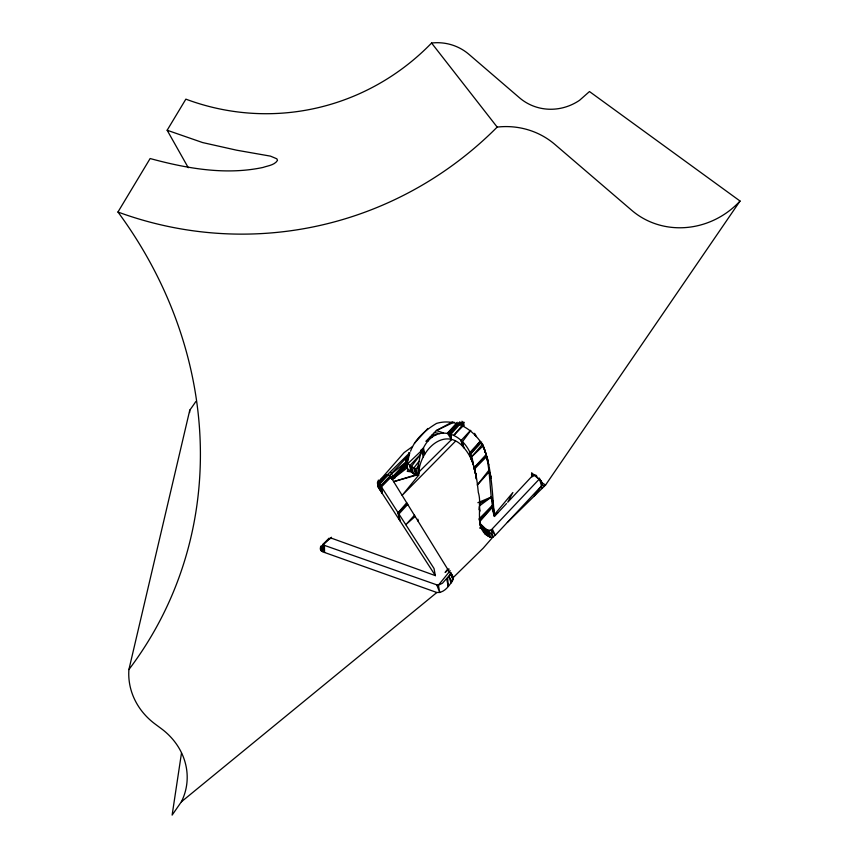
<?xml version="1.0" encoding="UTF-8"?>
<svg xmlns="http://www.w3.org/2000/svg" width="858" height="858" viewBox="0 0 858 858"><rect width="100%" height="100%" fill="white"/><g stroke="black" fill="none" stroke-linecap="round" stroke-linejoin="round"><path stroke-width="1.29" d="M452.456 575.225L453.078 579.579C449.592 585.349 444.455 593.168 436.851 592.503L324.56 552.477L321.428 551.018L320.452 549.27L322.919 545.098L328.196 539.575L330.555 538.341L332.325 538.502L435.371 575.632L378.41 487.494L378.7 480.308M320.506 546.954L320.452 549.27L320.71 546.911M541.205 480.727L542.256 484.502L541.505 485.918L495.281 535.285L492.996 536.947L490.272 537.183C472.908 529.987 482.85 506.199 478.314 492.438C476.791 477.563 474.892 461.454 465.25 449.356C445.656 423.402 418.243 451.083 418.725 475.118L413.695 473.788L406.842 468.125L406.038 457.968M406.842 468.125L405.952 459.856L406.842 468.125L392.278 479.408L452.981 577.788L483.279 548.09L492.996 536.947L491.141 530.04L539.521 478.861L542.031 482.85L545.581 485.006L740.046 201.04L589.478 91.549L579.568 100.289A50.922 48.895 -47.6 0 1 519.498 97.791L468.972 54.365A49.979 48.906 -44.7 0 0 431.585 43.039A244.251 235.585 86.5 0 1 185.864 99.142L167.149 130.244L188.277 167.728M383.397 478.399L381.381 478.528L380.727 481.338L378.635 484.105L378.946 481.306L380.727 481.338L409.856 452.649L406.896 464.628L392.278 479.408L389.382 475.579L387.162 475.246M181.499 753.013L172.126 815.1L181.37 801.801L436.851 592.503M406.51 462.022L409.856 465.562L415.09 468.597L415.83 474.806L393.661 481.638L417.31 474.946L416.838 468.382L418.082 466.334L421.224 450.01L423.498 447.983L424.721 454.075L422.619 449.581C437.001 418.136 470.506 436.701 473.262 464.489L471.149 457.314L482.593 444.154M181.37 801.801A68.855 61.057 8.5 0 0 161.325 728.656L155.148 724.066A70.077 63.438 6.2 0 1 128.915 669.54L189.768 410.167A281.349 264.682 33.5 0 0 195.828 401.533M410.542 451.222C415.079 438.835 425.675 429.922 436.529 423.423C455.544 417.653 474.077 429.783 483.247 446.128C492.02 468.339 492.149 492.867 494.444 516.484L506.52 503.539M321.192 545.656L322.715 551.758L322.608 544.744L436.754 584.834L438.395 585.167L442.471 583.226L451.233 573.305L452.981 577.788M408.333 469.423L407.218 471.353L410.918 471.814L409.856 465.562L420.946 453.893L411.304 466.655L412.387 472.93L409.856 465.562M128.915 669.54A429.386 387.323 28.8 0 0 117.954 212.023L150.129 158.537C186.594 168.436 225.386 175.407 262.913 167.471C267.857 165.712 274.517 165.229 277.509 160.382L276.855 158.816L270.474 156.135L236.669 150.204L202.617 142.567L167.149 130.244M451.094 583.065L448.981 576.522L451.233 573.305L453.078 579.579L450.579 574.442M472.758 463.138L471.149 457.314L483.193 445.806C491.795 467.835 488.492 492.256 494.294 514.789L512.87 492.513L507.721 502.252L533.601 474.517M533.966 496.364L541.505 485.918L539.521 478.861L542.256 484.502L544.069 486.486M377.938 482.207L379.59 489.307L378.646 482.55L380.169 480.501M470.763 430.523L462.29 441.902L463.931 447.93L461.068 440.572L470.581 430.319M480.008 441.398L469.508 452.927L471.879 460.8L470.152 454.643L480.115 441.452M447.951 568.747L445.12 572.479L449.163 569.047M418.983 461.368L413.738 468.125L415.83 474.806M477.348 484.931L488.878 470.27L490.797 476.576L489.049 471.932L477.359 485.038M450.225 570.677L438.395 585.167L439.746 592.567L436.754 584.834M463.964 423.155L454.032 435.124L464.157 424.839M386.894 475.053L379.493 483.869L380.502 490.712L378.646 482.55L386.626 474.646M406.756 502.702L398.133 512.73L399.067 519.444M479.676 521.739L492.267 507.26L494.144 513.052L492.117 505.48L479.193 518.972L479.386 520.452L492.267 507.26L479.193 518.972M377.52 482.239L377.949 486.078L377.477 482.979L404.118 452.584L412.516 446.546M461.186 422.726L451.136 434.009L451.458 439.682L419.519 471.364L418.082 466.334L419.176 472.908L417.31 474.946L415.09 468.597L416.838 468.382M414.403 443.339L427.82 428.464M457.282 422.308L447.479 433.151L451.458 439.682L449.313 433.58L458.901 422.94M418.725 475.118L402.145 495.366L455.48 441.205M460.918 422.833L461.572 425.16L464.146 422.318L457.882 423.53L447.479 433.151M407.732 504.279L398.949 513.985L399.882 520.709L398.133 512.73L407.604 504.075M414.532 515.197L405.834 524.667L415.251 516.366M470.152 454.643L481.713 442.063M485.928 454.772L487.827 460.928L486.379 456.585L474.024 467.749L476.072 475.611L474.024 467.749L485.928 454.772L487.805 459.502M406.896 464.628L391.452 478.099L407.486 460.767L407.164 456.864M480.051 523.573L480.695 527.016L479.708 528.078L481.477 528.549L479.987 522.769M474.302 469.315L486.379 456.585L488.824 464.918M391.913 476.179L381.456 486.904L382.218 493.371L380.641 485.639L390.272 475.836M324.421 545.452L324.56 552.477L322.608 544.744L329.097 538.138M388.309 474.989L379.493 483.869L381.381 492.084L380.641 485.639L390.755 477.005M391.452 478.099L407.26 462.248L406.692 457.368M507.357 522.393L545.581 485.006M407.775 463.706L422.619 449.581L423.348 456.928L421.224 450.01L422.619 449.581M449.313 433.58L460.928 422.662M322.608 544.744L331.499 537.269M479.225 506.07L491.387 497.039L493.232 502.445M479.15 504L491.387 497.039L493.447 504.912M452.649 421.814L436.39 430.523L425.89 441.302L428.55 440.712M497.651 513.041L494.294 514.789L493.607 508.59M454.054 422.147L436.39 430.523L443.554 432.968M531.499 474.077L532.024 476.694L534.706 475.482M477.874 502.681L491.387 497.039M377.477 482.979L379.483 482.872L379.193 480.319M429.686 437.398L432.067 437.419M432.207 434.813L435.821 435.07M434.373 432.593L439.693 433.601M480.501 523.927L485.875 529.096L488.459 530.319L491.141 530.04L495.281 535.285L492.438 529.257M542.031 482.85L539.832 479.976L531.628 472.79L532.024 476.694M431.585 43.039L497.179 127.091A76.952 74.174 -29.6 0 1 554.847 144.391L631.831 210.403A79.065 74.271 -38.8 0 0 740.046 201.04M492.996 536.947L488.459 530.319L490.272 537.183L485.875 529.096L488.502 536.411L484.373 528.002L484.877 533.73L482.024 525.943M378.646 482.55L433.998 568.446L435.371 575.632M390.948 472.329L392.02 474.045M394.755 478.485L392.782 475.289L392.278 479.408L406.971 466.055L405.952 459.856M448.981 576.522L452.059 581.745M534.866 474.538L535.96 476.576M471.814 459.094L473.831 466.645M487.14 529.815L490.272 537.183M482.303 443.854L483.247 446.128M539.017 477.852L539.832 479.976M536.357 475.311L537.29 477.745M475.364 434.395L476.19 436.615M461.947 421.257L463.674 426.083L463.063 422.157M411.304 466.655L413.695 473.788M482.99 445.334L485.167 452.166M484.341 449.002L486.722 456.499M482.453 444.476L483.569 448.091M489.049 471.932L490.969 478.249M492.503 509.963L494.444 516.484L494.026 512.537M484.834 450.386L486.218 455.105M474.024 467.749L475.782 474.034M469.508 452.927L471.224 459.062M459.427 422.179L460.07 424.495L460.006 421.932M474.624 433.333L475.235 435.596M461.068 440.572L462.698 446.589M479.075 507.099L479.676 509.309M479.225 509.062L479.826 511.271L479.268 508.815M484.373 528.002L486.229 534.866M483.033 526.876L484.877 533.73M479.976 522.876L481.477 528.549M541.505 485.918L542.138 488.374M450.686 572.479L451.211 574.721M406.381 458.333L407.26 462.248M446.718 579.064L448.241 586.314L447.672 578.013M480.169 524.399L480.695 527.016M391.838 477.048L392.278 479.408L392.149 476.726M474.967 471.45L475.429 473.906M406.831 457.26L407.486 460.767L389.382 475.579L409.105 454.912L408.869 452.552M407.464 456.628L407.882 459.084L407.668 456.477M417.889 519.197L418.275 521.439M378.013 484.888L378.41 487.494L377.96 483.612M418.489 464.371L419.519 471.364M378.206 480.276L378.635 484.105M320.999 547.114L321.428 551.018L321.139 547.329M475.75 476.34L475.943 478.753M461.54 422.597L461.572 425.16M497.179 127.091A384.674 369.948 83.6 0 1 117.954 212.023M189.639 412.537A46.772 44.337 7.1 0 1 189.768 410.167"/></g></svg>
